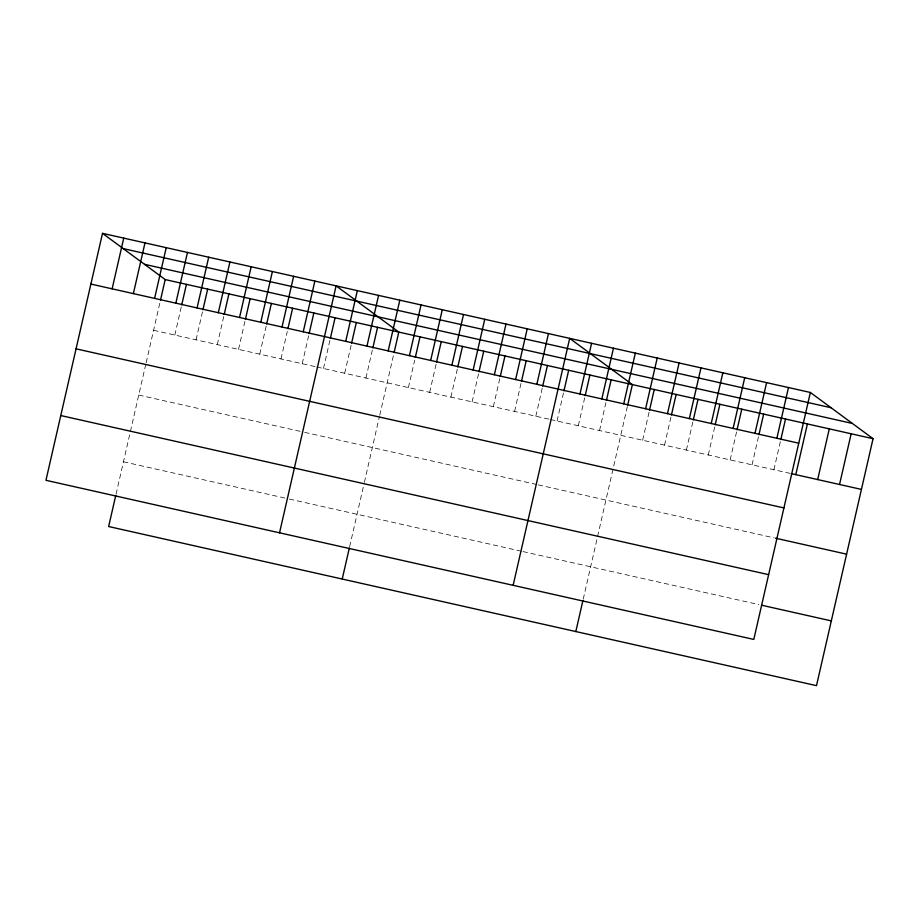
<?xml version="1.0" encoding="UTF-8"?>
<svg xmlns="http://www.w3.org/2000/svg" width="919" height="919" viewBox="0 0 919 919"><rect width="100%" height="100%" fill="white"/><g stroke="black" fill="none" stroke-linecap="round" stroke-linejoin="round"><path stroke-width="0.69" stroke-dasharray="4.59 3.45" d="M116.058 494.146L145.857 364.016M146.167 362.672L160.17 301.501M174.817 335.067L181.411 306.28M196.057 339.835L202.651 311.059M217.286 344.614L223.88 315.826M238.526 349.381L245.12 320.605M259.755 354.16L266.349 325.372M280.996 358.927L287.279 331.518M302.236 363.706L308.83 334.918M323.465 368.485L330.059 339.697M344.705 373.252L351.299 344.464M365.934 378.031L372.528 349.243M349.645 546.656L364.062 483.704M364.383 482.314L379.444 416.525M379.754 415.181L393.769 354.01M408.415 387.577L414.687 360.156M429.644 392.344L436.238 363.568M450.884 397.123L457.478 368.335M472.113 401.89L478.707 373.114M493.354 406.669L499.947 377.881M514.583 411.436L521.176 382.66M535.823 416.215L542.417 387.427M557.063 420.994L563.646 392.206M578.292 425.761L584.886 396.974M599.533 430.54L606.126 401.752M583.232 599.165L627.355 406.52M642.645 440.224L649.239 411.448M664.529 445.141L671.111 416.364M686.401 450.069L692.995 421.281M708.285 454.985L714.879 426.198M730.157 459.902L736.751 431.114M752.041 464.819L758.634 436.031M773.913 469.735L780.507 440.948M153.588 330.289L315.504 366.692M316.837 366.991L549.091 419.202M550.424 419.501L790.329 473.423M138.746 395.055L303.327 432.045M304.648 432.344L536.914 484.554M538.247 484.853L774.131 537.879M123.468 461.775L288.049 498.764M289.37 499.063L521.636 551.274M522.968 551.572L758.853 604.599"/><path stroke-width="1.38" d="M102.514 233.346L45.95 480.304L753.798 639.429L810.363 392.47L102.514 233.346L165.202 279.571L873.05 438.696L816.486 685.654L108.637 526.53L115.748 495.502M112.129 288.842L123.743 238.124M133.37 293.609L144.984 242.903M154.599 298.388L166.213 247.67M160.492 300.134L165.202 279.571M175.839 303.155L187.453 252.449M181.721 304.913L186.431 284.35M197.068 307.934L208.693 257.217M202.961 309.68L207.671 289.117M218.308 312.713L229.922 261.995M224.202 314.459L228.9 293.896M239.549 317.48L251.163 266.763M245.43 319.226L250.14 298.675M260.778 322.259L272.392 271.542M266.671 324.005L271.381 303.442M282.018 327.026L293.632 276.309M287.9 328.772L292.61 308.221M303.247 331.805L314.861 281.088M309.14 333.551L313.85 312.988M279.537 532.813L336.101 285.855L398.789 332.081L394.079 352.643M330.369 338.33L335.079 317.767M345.716 341.351L357.342 290.634M351.609 343.097L356.319 322.535M366.957 346.118L378.571 295.413M372.85 347.876L377.56 327.313M388.197 350.897L399.811 300.18M342.224 579.039L349.335 548.011M409.426 355.664L421.04 304.959M415.319 357.422L420.029 336.859M430.666 360.443L442.28 309.726M436.548 362.189L441.258 341.627M451.895 365.222L463.509 314.505M457.788 366.968L462.498 346.406M473.136 369.989L484.75 319.272M479.017 371.736L483.727 351.184M494.365 374.768L505.99 324.051M500.258 376.514L504.968 355.952M515.605 379.536L527.219 328.818M521.498 381.282L526.208 360.73M536.845 384.314L548.459 333.597M542.727 386.06L547.437 365.498M513.135 585.323L569.688 338.364L632.375 384.59L627.677 405.153M563.967 390.828L568.677 370.277M579.958 393.998L591.572 343.292M585.196 395.607L589.906 375.044M601.83 398.926L613.455 348.209M606.437 400.385L611.146 379.823M623.714 403.843L635.328 353.126M575.822 631.548L582.922 600.521M645.597 408.76L657.211 358.042M649.549 410.069L654.259 389.507M667.47 413.676L679.084 362.959M671.433 414.986L676.143 394.435M689.353 418.593L700.967 367.876M693.305 419.914L698.015 399.351M711.226 423.51L722.851 372.792M715.189 424.831L719.899 404.268M733.109 428.426L744.723 377.709M737.072 429.747L741.771 409.185M754.993 433.343L766.607 382.637M758.945 434.664L763.655 414.101M776.865 438.271L788.479 387.554M780.828 439.581L785.538 419.018M795.797 474.652L807.41 423.935M817.68 479.569L829.294 428.863M839.552 484.485L851.166 433.779M123.192 248.601L831.052 407.726M144.513 264.316L852.361 423.441M90.901 284.063L798.749 443.188M791.696 473.733L861.436 489.413M76.059 348.829L783.918 507.943M775.498 538.189L846.606 554.168M60.78 415.549L768.629 574.662M761.587 605.207L831.316 620.888M810.363 392.47L873.05 438.696"/></g></svg>
